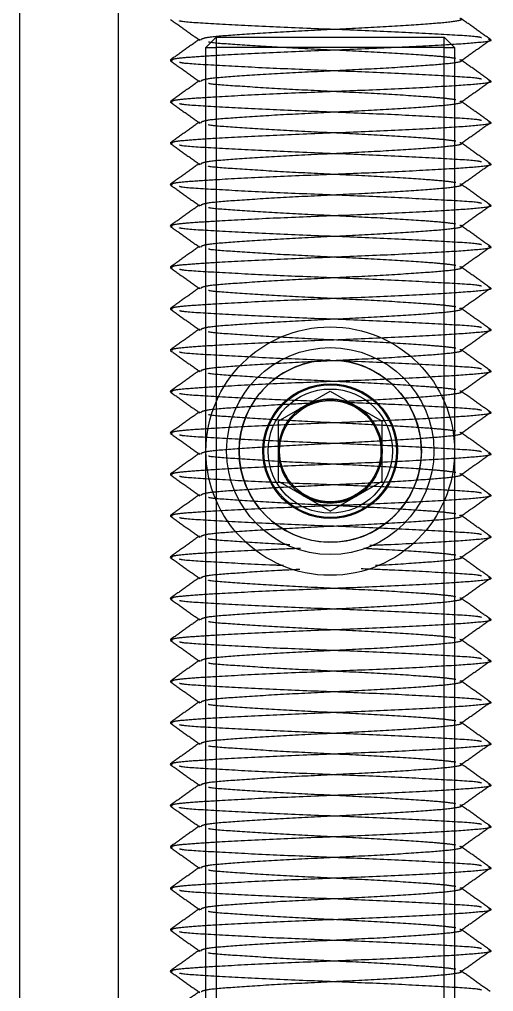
# Model space of a CAD drawing. Header units: metres. Extents: x 0 to 63075, y 0 to 44550.
# Drawn here: x 13856.6 to 13879.48, y 27034.86 to 27081.81 of the extents above; entities that cross this region are included whole.
import ezdxf

# ---------------------------------------------------------------- set-up
doc = ezdxf.new("R2010")
doc.units = ezdxf.units.M
doc.header["$LTSCALE"] = 75
doc.linetypes.add('HIDDEN2', pattern=[4.7625, 3.175, -1.5875])
for name, color, linetype in [('SDM', 7, 'Continuous'), ('SL4', 4, 'Continuous'), ('ST1', 7, 'HIDDEN2')]:
    doc.layers.add(name, color=color, linetype=linetype)

# ---------------------------------------------------------------- blocks, each defined once
blk = doc.blocks.new('A$Cb6dca9d5')
at = {"layer": 'SL4'}
for p, q in [((10.135, 378.019), (10.135, 91.194)), ((14.892, 378.194), (14.892, 86.437)), ((22.625, 322.643), (25.135, 324.092)), ((25.135, 324.092), (27.645, 322.643)), ((22.625, 322.643), (22.625, 319.745)), ((27.645, 319.745), (27.645, 322.643)), ((25.135, 318.296), (22.625, 319.745)), ((25.135, 318.296), (27.645, 319.745))]:
    blk.add_line(p, q, dxfattribs=at)
for radius in [6, 5, 4.4]:
    blk.add_circle((25.135, 321.194), radius, dxfattribs=at)
for start, end in [(60, 120), (120, 180), (0, 60), (180, 240), (300, 0), (240, 300)]:
    blk.add_arc((25.135, 321.194), 2.51, start, end, dxfattribs=at)
at = {"layer": 'ST1'}
for p, q in [((14.892, 381.194), (14.892, 86.437)), ((18.915, 341.042), (18.814, 341.069)), ((19.635, 341.194), (19.135, 340.694)), ((19.635, 341.194), (30.635, 341.194)), ((19.635, 341.194), (19.635, 340.694)), ((30.635, 340.694), (30.635, 341.194)), ((31.135, 340.694), (30.635, 341.194)), ((19.135, 340.694), (19.635, 340.694)), ((19.135, 121.694), (19.135, 340.694)), ((19.635, 340.694), (19.635, 121.694)), ((30.635, 340.694), (19.635, 340.694)), ((30.635, 340.694), (31.135, 340.694)), ((30.635, 121.694), (30.635, 340.694)), ((31.135, 340.694), (31.135, 121.694)), ((17.515, 340.046), (17.408, 340.069)), ((18.915, 339.042), (18.814, 339.069)), ((17.515, 338.046), (17.408, 338.069)), ((18.915, 337.042), (18.814, 337.069)), ((17.515, 336.046), (17.408, 336.069)), ((18.915, 335.042), (18.814, 335.069)), ((17.515, 334.046), (17.408, 334.069)), ((18.915, 333.042), (18.814, 333.069)), ((17.515, 332.046), (17.408, 332.069)), ((18.915, 331.042), (18.814, 331.069)), ((17.515, 330.046), (17.408, 330.069)), ((18.915, 329.042), (18.814, 329.069)), ((17.515, 328.046), (17.408, 328.069)), ((18.915, 327.042), (18.814, 327.069)), ((17.515, 326.046), (17.408, 326.069)), ((18.915, 325.042), (18.814, 325.069)), ((17.515, 324.046), (17.408, 324.069)), ((18.915, 323.042), (18.814, 323.069)), ((17.515, 322.046), (17.408, 322.069)), ((18.915, 321.042), (18.814, 321.069)), ((17.515, 320.046), (17.408, 320.069)), ((18.915, 319.042), (18.814, 319.069)), ((17.515, 318.046), (17.408, 318.069)), ((18.915, 317.042), (18.814, 317.069)), ((17.515, 316.046), (17.408, 316.069)), ((18.915, 315.042), (18.814, 315.069)), ((17.515, 314.046), (17.408, 314.069)), ((18.915, 313.042), (18.814, 313.069)), ((17.515, 312.046), (17.408, 312.069)), ((18.915, 311.042), (18.814, 311.069)), ((17.515, 310.046), (17.408, 310.069)), ((18.915, 309.042), (18.814, 309.069)), ((17.515, 308.046), (17.408, 308.069)), ((18.915, 307.042), (18.814, 307.069)), ((17.515, 306.046), (17.408, 306.069)), ((18.915, 305.042), (18.814, 305.069)), ((17.515, 304.046), (17.408, 304.069)), ((18.915, 303.042), (18.814, 303.069)), ((17.515, 302.046), (17.408, 302.069)), ((18.915, 301.042), (18.814, 301.069)), ((17.515, 300.046), (17.408, 300.069)), ((18.915, 299.042), (18.814, 299.069)), ((17.515, 298.046), (17.408, 298.069)), ((18.915, 297.042), (18.814, 297.069)), ((17.515, 296.046), (17.408, 296.069))]:
    blk.add_line(p, q, dxfattribs=at)
for radius in [3.25, 3.25, 3.2, 3, 2.5, 2.446]:
    blk.add_circle((25.135, 321.194), radius, dxfattribs=at)
for start, end in [(89.9716, 180), (180, 86.1622)]:
    blk.add_arc((25.135, 321.194), 4.4, start, end, dxfattribs=at)
for points, knots in [([(17.426, 342.045), (17.661, 341.878), (18.131, 341.543), (18.601, 341.208), (18.836, 341.041)], [0, 0, 0, 0, 0.500089, 1, 1, 1, 1]), ([(32.429, 341.162), (32.384, 341.174), (32.181, 341.228), (30.682, 341.311), (28.187, 341.448), (25.135, 341.569), (22.082, 341.689), (19.591, 341.826), (18.1, 341.908), (17.898, 341.961), (17.857, 341.972)], [0, 0, 0, 0, 0.043096, 0.193298, 0.349673, 0.502056, 0.654439, 0.810815, 0.961016, 1, 1, 1, 1]), ([(18.902, 341.092), (18.987, 341.128), (19.171, 341.206), (20.569, 341.312), (22.645, 341.448), (25.137, 341.569), (27.617, 341.689), (29.729, 341.825), (31.089, 341.938), (31.58, 342.033), (31.416, 342.084), (31.391, 342.092)], [0, 0, 0, 0, 0.103426, 0.225711, 0.353032, 0.477096, 0.60116, 0.728481, 0.850766, 0.976983, 1, 1, 1, 1]), ([(32.849, 341.088), (32.614, 341.256), (32.144, 341.591), (31.674, 341.926), (31.439, 342.093)], [0, 0, 0, 0, 0.5000921, 1, 1, 1, 1]), ([(18.831, 341.093), (18.596, 340.926), (18.127, 340.591), (17.658, 340.257), (17.423, 340.09)], [0, 0, 0, 0, 0.4999583, 1, 1, 1, 1]), ([(17.466, 340.09), (17.501, 340.109), (17.589, 340.159), (18.318, 340.231), (19.772, 340.325), (22.098, 340.448), (25.136, 340.569), (28.168, 340.689), (30.757, 340.825), (32.389, 340.938), (33.063, 341.032), (32.805, 341.082), (32.771, 341.088)], [0, 0, 0, 0, 0.055573, 0.142553, 0.229074, 0.356478, 0.480628, 0.604778, 0.732181, 0.854555, 0.980855, 1, 1, 1, 1]), ([(31.195, 340.163), (31.012, 340.188), (30.646, 340.239), (29.468, 340.328), (27.621, 340.448), (25.139, 340.569), (22.633, 340.689), (20.614, 340.826), (19.43, 340.902), (19.269, 340.949), (19.254, 340.953)], [0, 0, 0, 0, 0.098651, 0.197725, 0.357803, 0.513786, 0.669769, 0.829847, 0.983594, 1, 1, 1, 1]), ([(31.45, 340.053), (31.684, 340.221), (32.153, 340.555), (32.623, 340.889), (32.857, 341.056)], [0, 0, 0, 0, 0.4999673, 1, 1, 1, 1]), ([(17.426, 340.045), (17.661, 339.878), (18.131, 339.543), (18.601, 339.208), (18.836, 339.041)], [0, 0, 0, 0, 0.500089, 1, 1, 1, 1]), ([(32.429, 339.162), (32.384, 339.174), (32.181, 339.228), (30.682, 339.311), (28.187, 339.448), (25.135, 339.569), (22.082, 339.689), (19.591, 339.826), (18.1, 339.908), (17.898, 339.961), (17.857, 339.972)], [0, 0, 0, 0, 0.043096, 0.193298, 0.349673, 0.502056, 0.654439, 0.810815, 0.961016, 1, 1, 1, 1]), ([(18.902, 339.092), (18.987, 339.128), (19.171, 339.206), (20.569, 339.312), (22.645, 339.448), (25.137, 339.569), (27.617, 339.689), (29.729, 339.825), (31.089, 339.938), (31.58, 340.033), (31.416, 340.084), (31.391, 340.092)], [0, 0, 0, 0, 0.1034259, 0.2257113, 0.3530321, 0.4770962, 0.6011602, 0.728481, 0.8507664, 0.976983, 1, 1, 1, 1]), ([(32.849, 339.088), (32.614, 339.256), (32.144, 339.591), (31.674, 339.926), (31.439, 340.093)], [0, 0, 0, 0, 0.5000921, 1, 1, 1, 1]), ([(18.831, 339.093), (18.596, 338.926), (18.127, 338.591), (17.658, 338.257), (17.423, 338.09)], [0, 0, 0, 0, 0.4999583, 1, 1, 1, 1]), ([(17.466, 338.09), (17.501, 338.109), (17.589, 338.159), (18.318, 338.231), (19.772, 338.325), (22.098, 338.448), (25.136, 338.569), (28.168, 338.689), (30.757, 338.825), (32.389, 338.938), (33.063, 339.032), (32.805, 339.082), (32.771, 339.088)], [0, 0, 0, 0, 0.055573, 0.142553, 0.229074, 0.356478, 0.480628, 0.604778, 0.732181, 0.854555, 0.980855, 1, 1, 1, 1]), ([(31.45, 338.053), (31.684, 338.221), (32.153, 338.555), (32.623, 338.889), (32.857, 339.056)], [0, 0, 0, 0, 0.4999673, 1, 1, 1, 1]), ([(31.195, 338.163), (31.012, 338.188), (30.646, 338.239), (29.468, 338.328), (27.621, 338.448), (25.139, 338.569), (22.633, 338.689), (20.614, 338.826), (19.43, 338.902), (19.269, 338.949), (19.254, 338.953)], [0, 0, 0, 0, 0.098651, 0.197725, 0.357803, 0.513786, 0.669769, 0.829847, 0.983594, 1, 1, 1, 1]), ([(17.426, 338.045), (17.661, 337.878), (18.131, 337.543), (18.601, 337.208), (18.836, 337.041)], [0, 0, 0, 0, 0.500089, 1, 1, 1, 1]), ([(32.429, 337.162), (32.384, 337.174), (32.181, 337.228), (30.682, 337.311), (28.187, 337.448), (25.135, 337.569), (22.082, 337.689), (19.591, 337.826), (18.1, 337.908), (17.898, 337.961), (17.857, 337.972)], [0, 0, 0, 0, 0.043096, 0.193298, 0.349673, 0.502056, 0.654439, 0.810815, 0.961016, 1, 1, 1, 1]), ([(18.902, 337.092), (18.987, 337.128), (19.171, 337.206), (20.569, 337.312), (22.645, 337.448), (25.137, 337.569), (27.617, 337.689), (29.729, 337.825), (31.089, 337.938), (31.58, 338.033), (31.416, 338.084), (31.391, 338.092)], [0, 0, 0, 0, 0.103426, 0.225711, 0.353032, 0.477096, 0.60116, 0.728481, 0.850766, 0.976983, 1, 1, 1, 1]), ([(32.849, 337.088), (32.614, 337.256), (32.144, 337.591), (31.674, 337.926), (31.439, 338.093)], [0, 0, 0, 0, 0.500092, 1, 1, 1, 1]), ([(18.831, 337.093), (18.596, 336.926), (18.127, 336.591), (17.658, 336.257), (17.423, 336.09)], [0, 0, 0, 0, 0.4999583, 1, 1, 1, 1]), ([(17.466, 336.09), (17.501, 336.109), (17.589, 336.159), (18.318, 336.231), (19.772, 336.325), (22.098, 336.448), (25.136, 336.569), (28.168, 336.689), (30.757, 336.825), (32.389, 336.938), (33.063, 337.032), (32.805, 337.082), (32.771, 337.088)], [0, 0, 0, 0, 0.055573, 0.142553, 0.229074, 0.356478, 0.480628, 0.604778, 0.732181, 0.854555, 0.980855, 1, 1, 1, 1]), ([(31.195, 336.163), (31.012, 336.188), (30.646, 336.239), (29.468, 336.328), (27.621, 336.448), (25.139, 336.569), (22.633, 336.689), (20.614, 336.826), (19.43, 336.902), (19.269, 336.949), (19.254, 336.953)], [0, 0, 0, 0, 0.098651, 0.197725, 0.357803, 0.513786, 0.669769, 0.829847, 0.983594, 1, 1, 1, 1]), ([(31.45, 336.053), (31.684, 336.221), (32.153, 336.555), (32.623, 336.889), (32.857, 337.056)], [0, 0, 0, 0, 0.4999673, 1, 1, 1, 1]), ([(17.426, 336.045), (17.661, 335.878), (18.131, 335.543), (18.601, 335.208), (18.836, 335.041)], [0, 0, 0, 0, 0.500089, 1, 1, 1, 1]), ([(32.429, 335.162), (32.384, 335.174), (32.181, 335.228), (30.682, 335.311), (28.187, 335.448), (25.135, 335.569), (22.082, 335.689), (19.591, 335.826), (18.1, 335.908), (17.898, 335.961), (17.857, 335.972)], [0, 0, 0, 0, 0.043096, 0.193298, 0.349673, 0.502056, 0.654439, 0.810815, 0.961016, 1, 1, 1, 1]), ([(18.902, 335.092), (18.987, 335.128), (19.171, 335.206), (20.569, 335.312), (22.645, 335.448), (25.137, 335.569), (27.617, 335.689), (29.729, 335.825), (31.089, 335.938), (31.58, 336.033), (31.416, 336.084), (31.391, 336.092)], [0, 0, 0, 0, 0.103426, 0.225711, 0.353032, 0.477096, 0.60116, 0.728481, 0.850766, 0.976983, 1, 1, 1, 1]), ([(32.849, 335.088), (32.614, 335.256), (32.144, 335.591), (31.674, 335.926), (31.439, 336.093)], [0, 0, 0, 0, 0.5000921, 1, 1, 1, 1]), ([(18.831, 335.093), (18.596, 334.926), (18.127, 334.591), (17.658, 334.257), (17.423, 334.09)], [0, 0, 0, 0, 0.4999583, 1, 1, 1, 1]), ([(17.466, 334.09), (17.501, 334.109), (17.589, 334.159), (18.318, 334.231), (19.772, 334.325), (22.098, 334.448), (25.136, 334.569), (28.168, 334.689), (30.757, 334.825), (32.389, 334.938), (33.063, 335.032), (32.805, 335.082), (32.771, 335.088)], [0, 0, 0, 0, 0.055573, 0.142553, 0.229074, 0.356478, 0.480628, 0.604778, 0.732181, 0.854555, 0.980855, 1, 1, 1, 1]), ([(31.195, 334.163), (31.012, 334.188), (30.646, 334.239), (29.468, 334.328), (27.621, 334.448), (25.139, 334.569), (22.633, 334.689), (20.614, 334.826), (19.43, 334.902), (19.269, 334.949), (19.254, 334.953)], [0, 0, 0, 0, 0.098651, 0.197725, 0.357803, 0.513786, 0.669769, 0.829847, 0.983594, 1, 1, 1, 1]), ([(31.45, 334.053), (31.684, 334.221), (32.153, 334.555), (32.623, 334.889), (32.857, 335.056)], [0, 0, 0, 0, 0.499967, 1, 1, 1, 1]), ([(17.426, 334.045), (17.661, 333.878), (18.131, 333.543), (18.601, 333.208), (18.836, 333.041)], [0, 0, 0, 0, 0.5000892, 1, 1, 1, 1]), ([(32.429, 333.162), (32.384, 333.174), (32.181, 333.228), (30.682, 333.311), (28.187, 333.448), (25.135, 333.569), (22.082, 333.689), (19.591, 333.826), (18.1, 333.908), (17.898, 333.961), (17.857, 333.972)], [0, 0, 0, 0, 0.043096, 0.193298, 0.349673, 0.502056, 0.654439, 0.810815, 0.961016, 1, 1, 1, 1]), ([(18.902, 333.092), (18.987, 333.128), (19.171, 333.206), (20.569, 333.312), (22.645, 333.448), (25.137, 333.569), (27.617, 333.689), (29.729, 333.825), (31.089, 333.938), (31.58, 334.033), (31.416, 334.084), (31.391, 334.092)], [0, 0, 0, 0, 0.103426, 0.225711, 0.353032, 0.477096, 0.60116, 0.728481, 0.850766, 0.976983, 1, 1, 1, 1]), ([(32.849, 333.088), (32.614, 333.256), (32.144, 333.591), (31.674, 333.926), (31.439, 334.093)], [0, 0, 0, 0, 0.5000921, 1, 1, 1, 1]), ([(18.831, 333.093), (18.596, 332.926), (18.127, 332.591), (17.658, 332.257), (17.423, 332.09)], [0, 0, 0, 0, 0.499958, 1, 1, 1, 1]), ([(17.466, 332.09), (17.501, 332.109), (17.589, 332.159), (18.318, 332.231), (19.772, 332.325), (22.098, 332.448), (25.136, 332.569), (28.168, 332.689), (30.757, 332.825), (32.389, 332.938), (33.063, 333.032), (32.805, 333.082), (32.771, 333.088)], [0, 0, 0, 0, 0.055573, 0.142553, 0.229074, 0.356478, 0.480628, 0.604778, 0.732181, 0.854555, 0.980855, 1, 1, 1, 1]), ([(31.195, 332.163), (31.012, 332.188), (30.646, 332.239), (29.468, 332.328), (27.621, 332.448), (25.139, 332.569), (22.633, 332.689), (20.614, 332.826), (19.43, 332.902), (19.269, 332.949), (19.254, 332.953)], [0, 0, 0, 0, 0.098651, 0.197725, 0.357803, 0.513786, 0.669769, 0.829847, 0.983594, 1, 1, 1, 1]), ([(31.45, 332.053), (31.684, 332.221), (32.153, 332.555), (32.623, 332.889), (32.857, 333.056)], [0, 0, 0, 0, 0.4999673, 1, 1, 1, 1]), ([(17.426, 332.045), (17.661, 331.878), (18.131, 331.543), (18.601, 331.208), (18.836, 331.041)], [0, 0, 0, 0, 0.500089, 1, 1, 1, 1]), ([(18.902, 331.092), (18.987, 331.128), (19.171, 331.206), (20.569, 331.312), (22.645, 331.448), (25.137, 331.569), (27.617, 331.689), (29.729, 331.825), (31.089, 331.938), (31.58, 332.033), (31.416, 332.084), (31.391, 332.092)], [0, 0, 0, 0, 0.1034259, 0.2257113, 0.3530321, 0.4770962, 0.6011602, 0.728481, 0.8507664, 0.976983, 1, 1, 1, 1]), ([(32.849, 331.088), (32.614, 331.256), (32.144, 331.591), (31.674, 331.926), (31.439, 332.093)], [0, 0, 0, 0, 0.500092, 1, 1, 1, 1]), ([(32.429, 331.162), (32.384, 331.174), (32.181, 331.228), (30.682, 331.311), (28.187, 331.448), (25.135, 331.569), (22.082, 331.689), (19.591, 331.826), (18.1, 331.908), (17.898, 331.961), (17.857, 331.972)], [0, 0, 0, 0, 0.043096, 0.193298, 0.349673, 0.502056, 0.654439, 0.810815, 0.961016, 1, 1, 1, 1]), ([(18.831, 331.093), (18.596, 330.926), (18.127, 330.591), (17.658, 330.257), (17.423, 330.09)], [0, 0, 0, 0, 0.499958, 1, 1, 1, 1]), ([(17.466, 330.09), (17.501, 330.109), (17.589, 330.159), (18.318, 330.231), (19.772, 330.325), (22.098, 330.448), (25.136, 330.569), (28.168, 330.689), (30.757, 330.825), (32.389, 330.938), (33.063, 331.032), (32.805, 331.082), (32.771, 331.088)], [0, 0, 0, 0, 0.055573, 0.142553, 0.229074, 0.356478, 0.480628, 0.604778, 0.732181, 0.854555, 0.980855, 1, 1, 1, 1]), ([(31.45, 330.053), (31.684, 330.221), (32.153, 330.555), (32.623, 330.889), (32.857, 331.056)], [0, 0, 0, 0, 0.499967, 1, 1, 1, 1]), ([(31.195, 330.163), (31.012, 330.188), (30.646, 330.239), (29.468, 330.328), (27.621, 330.448), (25.139, 330.569), (22.633, 330.689), (20.614, 330.826), (19.43, 330.902), (19.269, 330.949), (19.254, 330.953)], [0, 0, 0, 0, 0.098651, 0.197725, 0.357803, 0.513786, 0.669769, 0.829847, 0.983594, 1, 1, 1, 1]), ([(17.426, 330.045), (17.661, 329.878), (18.131, 329.543), (18.601, 329.208), (18.836, 329.041)], [0, 0, 0, 0, 0.5000892, 1, 1, 1, 1]), ([(32.429, 329.162), (32.384, 329.174), (32.181, 329.228), (30.682, 329.311), (28.187, 329.448), (25.135, 329.569), (22.082, 329.689), (19.591, 329.826), (18.1, 329.908), (17.898, 329.961), (17.857, 329.972)], [0, 0, 0, 0, 0.043096, 0.193298, 0.349673, 0.502056, 0.654439, 0.810815, 0.961016, 1, 1, 1, 1]), ([(18.902, 329.092), (18.987, 329.128), (19.171, 329.206), (20.569, 329.312), (22.645, 329.448), (25.137, 329.569), (27.617, 329.689), (29.729, 329.825), (31.089, 329.938), (31.58, 330.033), (31.416, 330.084), (31.391, 330.092)], [0, 0, 0, 0, 0.103426, 0.225711, 0.353032, 0.477096, 0.60116, 0.728481, 0.850766, 0.976983, 1, 1, 1, 1]), ([(32.849, 329.088), (32.614, 329.256), (32.144, 329.591), (31.674, 329.926), (31.439, 330.093)], [0, 0, 0, 0, 0.500092, 1, 1, 1, 1]), ([(18.831, 329.093), (18.596, 328.926), (18.127, 328.591), (17.658, 328.257), (17.423, 328.09)], [0, 0, 0, 0, 0.4999583, 1, 1, 1, 1]), ([(17.466, 328.09), (17.501, 328.109), (17.589, 328.159), (18.318, 328.231), (19.772, 328.325), (22.098, 328.448), (25.136, 328.569), (28.168, 328.689), (30.757, 328.825), (32.389, 328.938), (33.063, 329.032), (32.805, 329.082), (32.771, 329.088)], [0, 0, 0, 0, 0.055573, 0.142553, 0.229074, 0.356478, 0.480628, 0.604778, 0.732181, 0.854555, 0.980855, 1, 1, 1, 1]), ([(31.195, 328.163), (31.012, 328.188), (30.646, 328.239), (29.468, 328.328), (27.621, 328.448), (25.139, 328.569), (22.633, 328.689), (20.614, 328.826), (19.43, 328.902), (19.269, 328.949), (19.254, 328.953)], [0, 0, 0, 0, 0.098651, 0.197725, 0.357803, 0.513786, 0.669769, 0.829847, 0.983594, 1, 1, 1, 1]), ([(31.45, 328.053), (31.684, 328.221), (32.153, 328.555), (32.623, 328.889), (32.857, 329.056)], [0, 0, 0, 0, 0.499967, 1, 1, 1, 1]), ([(17.426, 328.045), (17.661, 327.878), (18.131, 327.543), (18.601, 327.208), (18.836, 327.041)], [0, 0, 0, 0, 0.500089, 1, 1, 1, 1]), ([(32.429, 327.162), (32.384, 327.174), (32.181, 327.228), (30.682, 327.311), (28.187, 327.448), (25.135, 327.569), (22.082, 327.689), (19.591, 327.826), (18.1, 327.908), (17.898, 327.961), (17.857, 327.972)], [0, 0, 0, 0, 0.043096, 0.193298, 0.349673, 0.502056, 0.654439, 0.810815, 0.961016, 1, 1, 1, 1]), ([(18.902, 327.092), (18.987, 327.128), (19.171, 327.206), (20.569, 327.312), (22.645, 327.448), (25.137, 327.569), (27.617, 327.689), (29.729, 327.825), (31.089, 327.938), (31.58, 328.033), (31.416, 328.084), (31.391, 328.092)], [0, 0, 0, 0, 0.103426, 0.225711, 0.353032, 0.477096, 0.60116, 0.728481, 0.850766, 0.976983, 1, 1, 1, 1]), ([(32.849, 327.088), (32.614, 327.256), (32.144, 327.591), (31.674, 327.926), (31.439, 328.093)], [0, 0, 0, 0, 0.5000921, 1, 1, 1, 1]), ([(18.831, 327.093), (18.596, 326.926), (18.127, 326.591), (17.658, 326.257), (17.423, 326.09)], [0, 0, 0, 0, 0.499958, 1, 1, 1, 1]), ([(17.466, 326.09), (17.501, 326.109), (17.589, 326.159), (18.318, 326.231), (19.772, 326.325), (22.098, 326.448), (25.136, 326.569), (28.168, 326.689), (30.757, 326.825), (32.389, 326.938), (33.063, 327.032), (32.805, 327.082), (32.771, 327.088)], [0, 0, 0, 0, 0.055573, 0.142553, 0.229074, 0.356478, 0.480628, 0.604778, 0.732181, 0.854555, 0.980855, 1, 1, 1, 1]), ([(31.195, 326.163), (31.012, 326.188), (30.646, 326.239), (29.468, 326.328), (27.621, 326.448), (25.139, 326.569), (22.633, 326.689), (20.614, 326.826), (19.43, 326.902), (19.269, 326.949), (19.254, 326.953)], [0, 0, 0, 0, 0.098651, 0.197725, 0.357803, 0.513786, 0.669769, 0.829847, 0.983594, 1, 1, 1, 1]), ([(31.45, 326.053), (31.684, 326.221), (32.153, 326.555), (32.623, 326.889), (32.857, 327.056)], [0, 0, 0, 0, 0.499967, 1, 1, 1, 1]), ([(17.426, 326.045), (17.661, 325.878), (18.131, 325.543), (18.601, 325.208), (18.836, 325.041)], [0, 0, 0, 0, 0.500089, 1, 1, 1, 1]), ([(32.429, 325.162), (32.384, 325.174), (32.181, 325.228), (30.682, 325.311), (28.187, 325.448), (25.135, 325.569), (22.082, 325.689), (19.591, 325.826), (18.1, 325.908), (17.898, 325.961), (17.857, 325.972)], [0, 0, 0, 0, 0.043096, 0.193298, 0.349673, 0.502056, 0.654439, 0.810815, 0.961016, 1, 1, 1, 1]), ([(18.902, 325.092), (18.987, 325.128), (19.171, 325.206), (20.569, 325.312), (22.645, 325.448), (25.137, 325.569), (27.617, 325.689), (29.729, 325.825), (31.089, 325.938), (31.58, 326.033), (31.416, 326.084), (31.391, 326.092)], [0, 0, 0, 0, 0.103426, 0.225711, 0.353032, 0.477096, 0.60116, 0.728481, 0.850766, 0.976983, 1, 1, 1, 1]), ([(32.849, 325.088), (32.614, 325.256), (32.144, 325.591), (31.674, 325.926), (31.439, 326.093)], [0, 0, 0, 0, 0.500092, 1, 1, 1, 1]), ([(18.831, 325.093), (18.596, 324.926), (18.127, 324.591), (17.658, 324.257), (17.423, 324.09)], [0, 0, 0, 0, 0.4999583, 1, 1, 1, 1]), ([(17.466, 324.09), (17.501, 324.109), (17.589, 324.159), (18.318, 324.231), (19.772, 324.325), (22.098, 324.448), (25.136, 324.569), (28.168, 324.689), (30.757, 324.825), (32.389, 324.938), (33.063, 325.032), (32.805, 325.082), (32.771, 325.088)], [0, 0, 0, 0, 0.055573, 0.142553, 0.229074, 0.356478, 0.480628, 0.604778, 0.732181, 0.854555, 0.980855, 1, 1, 1, 1]), ([(31.195, 324.163), (31.012, 324.188), (30.646, 324.239), (29.468, 324.328), (27.621, 324.448), (25.139, 324.569), (22.633, 324.689), (20.614, 324.826), (19.43, 324.902), (19.269, 324.949), (19.254, 324.953)], [0, 0, 0, 0, 0.098651, 0.197725, 0.357803, 0.513786, 0.669769, 0.829847, 0.983594, 1, 1, 1, 1]), ([(31.45, 324.053), (31.684, 324.221), (32.153, 324.555), (32.623, 324.889), (32.857, 325.056)], [0, 0, 0, 0, 0.499967, 1, 1, 1, 1]), ([(17.426, 324.045), (17.661, 323.878), (18.131, 323.543), (18.601, 323.208), (18.836, 323.041)], [0, 0, 0, 0, 0.500089, 1, 1, 1, 1]), ([(25.704, 323.598), (26.328, 323.628), (27.792, 323.7), (29.726, 323.825), (31.09, 323.938), (31.58, 324.033), (31.416, 324.084), (31.391, 324.092)], [0, 0, 0, 0, 0.191824, 0.449817, 0.697606, 0.95336, 1, 1, 1, 1]), ([(32.849, 323.088), (32.614, 323.256), (32.144, 323.591), (31.674, 323.926), (31.439, 324.093)], [0, 0, 0, 0, 0.500092, 1, 1, 1, 1]), ([(24.424, 323.598), (23.662, 323.628), (21.87, 323.7), (19.594, 323.826), (18.1, 323.908), (17.898, 323.961), (17.857, 323.972)], [0, 0, 0, 0, 0.25048, 0.589658, 0.915445, 1, 1, 1, 1]), ([(32.429, 323.162), (32.384, 323.174), (32.181, 323.228), (30.678, 323.311), (28.411, 323.437), (26.632, 323.508), (25.884, 323.537)], [0, 0, 0, 0, 0.093038, 0.417303, 0.754897, 1, 1, 1, 1]), ([(18.831, 323.093), (18.596, 322.926), (18.127, 322.591), (17.658, 322.257), (17.423, 322.09)], [0, 0, 0, 0, 0.499958, 1, 1, 1, 1]), ([(17.466, 322.09), (17.501, 322.109), (17.589, 322.159), (18.318, 322.231), (19.772, 322.325), (22.098, 322.448), (25.136, 322.569), (28.168, 322.689), (30.757, 322.825), (32.389, 322.938), (33.063, 323.032), (32.805, 323.082), (32.771, 323.088)], [0, 0, 0, 0, 0.055573, 0.142553, 0.229074, 0.356478, 0.480628, 0.604778, 0.732181, 0.854555, 0.980855, 1, 1, 1, 1]), ([(18.902, 323.092), (18.986, 323.128), (19.17, 323.206), (20.574, 323.312), (22.376, 323.432), (23.732, 323.498), (24.247, 323.523)], [0, 0, 0, 0, 0.239824, 0.523379, 0.81861, 1, 1, 1, 1]), ([(31.195, 322.163), (31.012, 322.188), (30.646, 322.239), (29.468, 322.328), (27.621, 322.448), (25.139, 322.569), (22.633, 322.689), (20.614, 322.826), (19.43, 322.902), (19.269, 322.949), (19.254, 322.953)], [0, 0, 0, 0, 0.098651, 0.197725, 0.357803, 0.513786, 0.669769, 0.829847, 0.983594, 1, 1, 1, 1]), ([(31.45, 322.053), (31.684, 322.221), (32.153, 322.555), (32.623, 322.889), (32.857, 323.056)], [0, 0, 0, 0, 0.499967, 1, 1, 1, 1]), ([(17.426, 322.045), (17.661, 321.878), (18.131, 321.543), (18.601, 321.208), (18.836, 321.041)], [0, 0, 0, 0, 0.500089, 1, 1, 1, 1]), ([(32.429, 321.162), (32.384, 321.174), (32.181, 321.228), (30.682, 321.311), (28.187, 321.448), (25.135, 321.569), (22.082, 321.689), (19.591, 321.826), (18.1, 321.908), (17.898, 321.961), (17.857, 321.972)], [0, 0, 0, 0, 0.043096, 0.193298, 0.349673, 0.502056, 0.654439, 0.810815, 0.961016, 1, 1, 1, 1]), ([(18.902, 321.092), (18.987, 321.128), (19.171, 321.206), (20.569, 321.312), (22.645, 321.448), (25.137, 321.569), (27.617, 321.689), (29.729, 321.825), (31.089, 321.938), (31.58, 322.033), (31.416, 322.084), (31.391, 322.092)], [0, 0, 0, 0, 0.103426, 0.225711, 0.353032, 0.477096, 0.60116, 0.728481, 0.850766, 0.976983, 1, 1, 1, 1]), ([(32.849, 321.088), (32.614, 321.256), (32.144, 321.591), (31.674, 321.926), (31.439, 322.093)], [0, 0, 0, 0, 0.5000921, 1, 1, 1, 1]), ([(18.831, 321.093), (18.596, 320.926), (18.127, 320.591), (17.658, 320.257), (17.423, 320.09)], [0, 0, 0, 0, 0.4999583, 1, 1, 1, 1]), ([(17.466, 320.09), (17.501, 320.109), (17.589, 320.159), (18.318, 320.231), (19.772, 320.325), (22.098, 320.448), (25.136, 320.569), (28.168, 320.689), (30.757, 320.825), (32.389, 320.938), (33.063, 321.032), (32.805, 321.082), (32.771, 321.088)], [0, 0, 0, 0, 0.055573, 0.142553, 0.229074, 0.356478, 0.480628, 0.604778, 0.732181, 0.854555, 0.980855, 1, 1, 1, 1]), ([(31.195, 320.163), (31.012, 320.188), (30.646, 320.239), (29.468, 320.328), (27.621, 320.448), (25.139, 320.569), (22.633, 320.689), (20.614, 320.826), (19.43, 320.902), (19.269, 320.949), (19.254, 320.953)], [0, 0, 0, 0, 0.098651, 0.197725, 0.357803, 0.513786, 0.669769, 0.829847, 0.983594, 1, 1, 1, 1]), ([(31.45, 320.053), (31.684, 320.221), (32.153, 320.555), (32.623, 320.889), (32.857, 321.056)], [0, 0, 0, 0, 0.499967, 1, 1, 1, 1]), ([(17.426, 320.045), (17.661, 319.878), (18.131, 319.543), (18.601, 319.208), (18.836, 319.041)], [0, 0, 0, 0, 0.500089, 1, 1, 1, 1]), ([(32.429, 319.162), (32.384, 319.174), (32.181, 319.228), (30.682, 319.311), (28.187, 319.448), (25.135, 319.569), (22.082, 319.689), (19.591, 319.826), (18.1, 319.908), (17.898, 319.961), (17.857, 319.972)], [0, 0, 0, 0, 0.043096, 0.193298, 0.349673, 0.502056, 0.654439, 0.810815, 0.961016, 1, 1, 1, 1]), ([(18.902, 319.092), (18.987, 319.128), (19.171, 319.206), (20.569, 319.312), (22.645, 319.448), (25.137, 319.569), (27.617, 319.689), (29.729, 319.825), (31.089, 319.938), (31.58, 320.033), (31.416, 320.084), (31.391, 320.092)], [0, 0, 0, 0, 0.103426, 0.225711, 0.353032, 0.477096, 0.60116, 0.728481, 0.850766, 0.976983, 1, 1, 1, 1]), ([(32.849, 319.088), (32.614, 319.256), (32.144, 319.591), (31.674, 319.926), (31.439, 320.093)], [0, 0, 0, 0, 0.500092, 1, 1, 1, 1]), ([(18.831, 319.093), (18.596, 318.926), (18.127, 318.591), (17.658, 318.257), (17.423, 318.09)], [0, 0, 0, 0, 0.499958, 1, 1, 1, 1]), ([(17.466, 318.09), (17.501, 318.109), (17.589, 318.159), (18.318, 318.231), (19.772, 318.325), (22.098, 318.448), (25.136, 318.569), (28.168, 318.689), (30.757, 318.825), (32.389, 318.938), (33.063, 319.032), (32.805, 319.082), (32.771, 319.088)], [0, 0, 0, 0, 0.055573, 0.142553, 0.229074, 0.356478, 0.480628, 0.604778, 0.732181, 0.854555, 0.980855, 1, 1, 1, 1]), ([(31.195, 318.163), (31.012, 318.188), (30.646, 318.239), (29.468, 318.328), (27.621, 318.448), (25.139, 318.569), (22.633, 318.689), (20.614, 318.826), (19.43, 318.902), (19.269, 318.949), (19.254, 318.953)], [0, 0, 0, 0, 0.098651, 0.197725, 0.357803, 0.513786, 0.669769, 0.829847, 0.983594, 1, 1, 1, 1]), ([(31.45, 318.053), (31.684, 318.221), (32.153, 318.555), (32.623, 318.889), (32.857, 319.056)], [0, 0, 0, 0, 0.499967, 1, 1, 1, 1]), ([(17.426, 318.045), (17.661, 317.878), (18.131, 317.543), (18.601, 317.208), (18.836, 317.041)], [0, 0, 0, 0, 0.500089, 1, 1, 1, 1]), ([(32.429, 317.162), (32.384, 317.174), (32.181, 317.228), (30.682, 317.311), (28.187, 317.448), (25.135, 317.569), (22.082, 317.689), (19.591, 317.826), (18.1, 317.908), (17.898, 317.961), (17.857, 317.972)], [0, 0, 0, 0, 0.043096, 0.193298, 0.349673, 0.502056, 0.654439, 0.810815, 0.961016, 1, 1, 1, 1]), ([(18.902, 317.092), (18.987, 317.128), (19.171, 317.206), (20.569, 317.312), (22.645, 317.448), (25.137, 317.569), (27.617, 317.689), (29.729, 317.825), (31.089, 317.938), (31.58, 318.033), (31.416, 318.084), (31.391, 318.092)], [0, 0, 0, 0, 0.103426, 0.225711, 0.353032, 0.477096, 0.60116, 0.728481, 0.850766, 0.976983, 1, 1, 1, 1]), ([(32.849, 317.088), (32.614, 317.256), (32.144, 317.591), (31.674, 317.926), (31.439, 318.093)], [0, 0, 0, 0, 0.500092, 1, 1, 1, 1]), ([(18.831, 317.093), (18.596, 316.926), (18.127, 316.591), (17.658, 316.257), (17.423, 316.09)], [0, 0, 0, 0, 0.499958, 1, 1, 1, 1]), ([(27.04, 316.648), (27.388, 316.662), (28.754, 316.717), (30.747, 316.826), (32.392, 316.938), (33.063, 317.032), (32.805, 317.082), (32.771, 317.088)], [0, 0, 0, 0, 0.09942, 0.38973, 0.668578, 0.956375, 1, 1, 1, 1]), ([(31.45, 316.053), (31.684, 316.221), (32.153, 316.555), (32.623, 316.889), (32.857, 317.056)], [0, 0, 0, 0, 0.4999673, 1, 1, 1, 1]), ([(17.466, 316.09), (17.501, 316.109), (17.589, 316.159), (18.317, 316.231), (19.777, 316.325), (21.66, 316.427), (23.191, 316.488), (23.7, 316.509)], [0, 0, 0, 0, 0.132329, 0.339439, 0.54546, 0.848827, 1, 1, 1, 1]), ([(23.178, 316.668), (23.028, 316.676), (22.048, 316.725), (20.63, 316.827), (19.43, 316.902), (19.269, 316.949), (19.254, 316.953)], [0, 0, 0, 0, 0.080468, 0.526206, 0.954316, 1, 1, 1, 1]), ([(17.426, 316.045), (17.661, 315.878), (18.131, 315.543), (18.601, 315.208), (18.836, 315.041)], [0, 0, 0, 0, 0.500089, 1, 1, 1, 1]), ([(31.195, 316.163), (31.013, 316.188), (30.647, 316.239), (29.462, 316.328), (28.114, 316.419), (27.015, 316.473), (26.748, 316.487)], [0, 0, 0, 0, 0.24117, 0.483374, 0.874713, 1, 1, 1, 1]), ([(27.314, 315.679), (27.388, 315.683), (28.289, 315.729), (29.714, 315.826), (31.093, 315.938), (31.58, 316.033), (31.416, 316.084), (31.391, 316.092)], [0, 0, 0, 0, 0.02816, 0.338399, 0.636367, 0.943915, 1, 1, 1, 1]), ([(32.849, 315.088), (32.614, 315.256), (32.144, 315.591), (31.674, 315.926), (31.439, 316.093)], [0, 0, 0, 0, 0.5000921, 1, 1, 1, 1]), ([(22.87, 315.663), (22.643, 315.672), (21.401, 315.723), (19.608, 315.826), (18.099, 315.908), (17.898, 315.961), (17.857, 315.972)], [0, 0, 0, 0, 0.0916, 0.502675, 0.897521, 1, 1, 1, 1]), ([(18.831, 315.093), (18.596, 314.926), (18.127, 314.591), (17.658, 314.257), (17.423, 314.09)], [0, 0, 0, 0, 0.499958, 1, 1, 1, 1]), ([(17.466, 314.09), (17.501, 314.109), (17.589, 314.159), (18.318, 314.231), (19.772, 314.325), (22.098, 314.448), (25.136, 314.569), (28.168, 314.689), (30.757, 314.825), (32.389, 314.938), (33.063, 315.032), (32.805, 315.082), (32.771, 315.088)], [0, 0, 0, 0, 0.0555734, 0.1425526, 0.2290743, 0.3564777, 0.4806278, 0.604778, 0.7321813, 0.8545546, 0.980855, 1, 1, 1, 1]), ([(18.902, 315.092), (18.986, 315.128), (19.169, 315.206), (20.578, 315.311), (22.2, 315.421), (23.352, 315.478), (23.668, 315.494)], [0, 0, 0, 0, 0.257691, 0.562371, 0.879597, 1, 1, 1, 1]), ([(32.429, 315.162), (32.384, 315.174), (32.182, 315.228), (30.673, 315.311), (28.637, 315.426), (27.123, 315.487), (26.633, 315.506)], [0, 0, 0, 0, 0.101568, 0.455563, 0.824109, 1, 1, 1, 1]), ([(31.195, 314.163), (31.012, 314.188), (30.646, 314.239), (29.468, 314.328), (27.621, 314.448), (25.139, 314.569), (22.633, 314.689), (20.614, 314.826), (19.43, 314.902), (19.269, 314.949), (19.254, 314.953)], [0, 0, 0, 0, 0.098651, 0.197725, 0.357803, 0.513786, 0.669769, 0.829847, 0.983594, 1, 1, 1, 1]), ([(31.45, 314.053), (31.684, 314.221), (32.153, 314.555), (32.623, 314.889), (32.857, 315.056)], [0, 0, 0, 0, 0.499967, 1, 1, 1, 1]), ([(17.426, 314.045), (17.661, 313.878), (18.131, 313.543), (18.601, 313.208), (18.836, 313.041)], [0, 0, 0, 0, 0.500089, 1, 1, 1, 1]), ([(32.429, 313.162), (32.384, 313.174), (32.181, 313.228), (30.682, 313.311), (28.187, 313.448), (25.135, 313.569), (22.082, 313.689), (19.591, 313.826), (18.1, 313.908), (17.898, 313.961), (17.857, 313.972)], [0, 0, 0, 0, 0.043096, 0.193298, 0.349673, 0.502056, 0.654439, 0.810815, 0.961016, 1, 1, 1, 1]), ([(18.902, 313.092), (18.987, 313.128), (19.171, 313.206), (20.569, 313.312), (22.645, 313.448), (25.137, 313.569), (27.617, 313.689), (29.729, 313.825), (31.089, 313.938), (31.58, 314.033), (31.416, 314.084), (31.391, 314.092)], [0, 0, 0, 0, 0.1034259, 0.2257113, 0.3530321, 0.4770962, 0.6011602, 0.728481, 0.8507664, 0.976983, 1, 1, 1, 1]), ([(32.849, 313.088), (32.614, 313.256), (32.144, 313.591), (31.674, 313.926), (31.439, 314.093)], [0, 0, 0, 0, 0.500092, 1, 1, 1, 1]), ([(18.831, 313.093), (18.596, 312.926), (18.127, 312.591), (17.658, 312.257), (17.423, 312.09)], [0, 0, 0, 0, 0.499958, 1, 1, 1, 1]), ([(17.466, 312.09), (17.501, 312.109), (17.589, 312.159), (18.318, 312.231), (19.772, 312.325), (22.098, 312.448), (25.136, 312.569), (28.168, 312.689), (30.757, 312.825), (32.389, 312.938), (33.063, 313.032), (32.805, 313.082), (32.771, 313.088)], [0, 0, 0, 0, 0.0555734, 0.1425526, 0.2290743, 0.3564777, 0.4806278, 0.604778, 0.7321813, 0.8545546, 0.980855, 1, 1, 1, 1]), ([(31.195, 312.163), (31.012, 312.188), (30.646, 312.239), (29.468, 312.328), (27.621, 312.448), (25.139, 312.569), (22.633, 312.689), (20.614, 312.826), (19.43, 312.902), (19.269, 312.949), (19.254, 312.953)], [0, 0, 0, 0, 0.098651, 0.197725, 0.357803, 0.513786, 0.669769, 0.829847, 0.983594, 1, 1, 1, 1]), ([(31.45, 312.053), (31.684, 312.221), (32.153, 312.555), (32.623, 312.889), (32.857, 313.056)], [0, 0, 0, 0, 0.499967, 1, 1, 1, 1]), ([(17.426, 312.045), (17.661, 311.878), (18.131, 311.543), (18.601, 311.208), (18.836, 311.041)], [0, 0, 0, 0, 0.500089, 1, 1, 1, 1]), ([(32.429, 311.162), (32.384, 311.174), (32.181, 311.228), (30.682, 311.311), (28.187, 311.448), (25.135, 311.569), (22.082, 311.689), (19.591, 311.826), (18.1, 311.908), (17.898, 311.961), (17.857, 311.972)], [0, 0, 0, 0, 0.043096, 0.193298, 0.349673, 0.502056, 0.654439, 0.810815, 0.961016, 1, 1, 1, 1]), ([(18.902, 311.092), (18.987, 311.128), (19.171, 311.206), (20.569, 311.312), (22.645, 311.448), (25.137, 311.569), (27.617, 311.689), (29.729, 311.825), (31.089, 311.938), (31.58, 312.033), (31.416, 312.084), (31.391, 312.092)], [0, 0, 0, 0, 0.1034259, 0.2257113, 0.3530321, 0.4770962, 0.6011602, 0.728481, 0.8507664, 0.976983, 1, 1, 1, 1]), ([(32.849, 311.088), (32.614, 311.256), (32.144, 311.591), (31.674, 311.926), (31.439, 312.093)], [0, 0, 0, 0, 0.500092, 1, 1, 1, 1]), ([(18.831, 311.093), (18.596, 310.926), (18.127, 310.591), (17.658, 310.257), (17.423, 310.09)], [0, 0, 0, 0, 0.4999583, 1, 1, 1, 1]), ([(17.466, 310.09), (17.501, 310.109), (17.589, 310.159), (18.318, 310.231), (19.772, 310.325), (22.098, 310.448), (25.136, 310.569), (28.168, 310.689), (30.757, 310.825), (32.389, 310.938), (33.063, 311.032), (32.805, 311.082), (32.771, 311.088)], [0, 0, 0, 0, 0.0555734, 0.1425526, 0.2290743, 0.3564777, 0.4806278, 0.604778, 0.7321813, 0.8545546, 0.980855, 1, 1, 1, 1]), ([(31.195, 310.163), (31.012, 310.188), (30.646, 310.239), (29.468, 310.328), (27.621, 310.448), (25.139, 310.569), (22.633, 310.689), (20.614, 310.826), (19.43, 310.902), (19.269, 310.949), (19.254, 310.953)], [0, 0, 0, 0, 0.098651, 0.197725, 0.357803, 0.513786, 0.669769, 0.829847, 0.983594, 1, 1, 1, 1]), ([(31.45, 310.053), (31.684, 310.221), (32.153, 310.555), (32.623, 310.889), (32.857, 311.056)], [0, 0, 0, 0, 0.4999673, 1, 1, 1, 1]), ([(17.426, 310.045), (17.661, 309.878), (18.131, 309.543), (18.601, 309.208), (18.836, 309.041)], [0, 0, 0, 0, 0.500089, 1, 1, 1, 1]), ([(32.429, 309.162), (32.384, 309.174), (32.181, 309.228), (30.682, 309.311), (28.187, 309.448), (25.135, 309.569), (22.082, 309.689), (19.591, 309.826), (18.1, 309.908), (17.898, 309.961), (17.857, 309.972)], [0, 0, 0, 0, 0.043096, 0.193298, 0.349673, 0.502056, 0.654439, 0.810815, 0.961016, 1, 1, 1, 1]), ([(18.902, 309.092), (18.987, 309.128), (19.171, 309.206), (20.569, 309.312), (22.645, 309.448), (25.137, 309.569), (27.617, 309.689), (29.729, 309.825), (31.089, 309.938), (31.58, 310.033), (31.416, 310.084), (31.391, 310.092)], [0, 0, 0, 0, 0.103426, 0.225711, 0.353032, 0.477096, 0.60116, 0.728481, 0.850766, 0.976983, 1, 1, 1, 1]), ([(32.849, 309.088), (32.614, 309.256), (32.144, 309.591), (31.674, 309.926), (31.439, 310.093)], [0, 0, 0, 0, 0.5000921, 1, 1, 1, 1]), ([(18.831, 309.093), (18.596, 308.926), (18.127, 308.591), (17.658, 308.257), (17.423, 308.09)], [0, 0, 0, 0, 0.499958, 1, 1, 1, 1]), ([(17.466, 308.09), (17.501, 308.109), (17.589, 308.159), (18.318, 308.231), (19.772, 308.325), (22.098, 308.448), (25.136, 308.569), (28.168, 308.689), (30.757, 308.825), (32.389, 308.938), (33.063, 309.032), (32.805, 309.082), (32.771, 309.088)], [0, 0, 0, 0, 0.055573, 0.142553, 0.229074, 0.356478, 0.480628, 0.604778, 0.732181, 0.854555, 0.980855, 1, 1, 1, 1]), ([(31.45, 308.053), (31.684, 308.221), (32.153, 308.555), (32.623, 308.889), (32.857, 309.056)], [0, 0, 0, 0, 0.4999673, 1, 1, 1, 1]), ([(31.195, 308.163), (31.012, 308.188), (30.646, 308.239), (29.468, 308.328), (27.621, 308.448), (25.139, 308.569), (22.633, 308.689), (20.614, 308.826), (19.43, 308.902), (19.269, 308.949), (19.254, 308.953)], [0, 0, 0, 0, 0.098651, 0.197725, 0.357803, 0.513786, 0.669769, 0.829847, 0.983594, 1, 1, 1, 1]), ([(17.426, 308.045), (17.661, 307.878), (18.131, 307.543), (18.601, 307.208), (18.836, 307.041)], [0, 0, 0, 0, 0.500089, 1, 1, 1, 1]), ([(18.902, 307.092), (18.987, 307.128), (19.171, 307.206), (20.569, 307.312), (22.645, 307.448), (25.137, 307.569), (27.617, 307.689), (29.729, 307.825), (31.089, 307.938), (31.58, 308.033), (31.416, 308.084), (31.391, 308.092)], [0, 0, 0, 0, 0.1034259, 0.2257113, 0.3530321, 0.4770962, 0.6011602, 0.728481, 0.8507664, 0.976983, 1, 1, 1, 1]), ([(32.849, 307.088), (32.614, 307.256), (32.144, 307.591), (31.674, 307.926), (31.439, 308.093)], [0, 0, 0, 0, 0.500092, 1, 1, 1, 1]), ([(32.429, 307.162), (32.384, 307.174), (32.181, 307.228), (30.682, 307.311), (28.187, 307.448), (25.135, 307.569), (22.082, 307.689), (19.591, 307.826), (18.1, 307.908), (17.898, 307.961), (17.857, 307.972)], [0, 0, 0, 0, 0.043096, 0.193298, 0.349673, 0.502056, 0.654439, 0.810815, 0.961016, 1, 1, 1, 1]), ([(18.831, 307.093), (18.596, 306.926), (18.127, 306.591), (17.658, 306.257), (17.423, 306.09)], [0, 0, 0, 0, 0.499958, 1, 1, 1, 1]), ([(17.466, 306.09), (17.501, 306.109), (17.589, 306.159), (18.318, 306.231), (19.772, 306.325), (22.098, 306.448), (25.136, 306.569), (28.168, 306.689), (30.757, 306.825), (32.389, 306.938), (33.063, 307.032), (32.805, 307.082), (32.771, 307.088)], [0, 0, 0, 0, 0.055573, 0.142553, 0.229074, 0.356478, 0.480628, 0.604778, 0.732181, 0.854555, 0.980855, 1, 1, 1, 1]), ([(31.195, 306.163), (31.012, 306.188), (30.646, 306.239), (29.468, 306.328), (27.621, 306.448), (25.139, 306.569), (22.633, 306.689), (20.614, 306.826), (19.43, 306.902), (19.269, 306.949), (19.254, 306.953)], [0, 0, 0, 0, 0.098651, 0.197725, 0.357803, 0.513786, 0.669769, 0.829847, 0.983594, 1, 1, 1, 1]), ([(31.45, 306.053), (31.684, 306.221), (32.153, 306.555), (32.623, 306.889), (32.857, 307.056)], [0, 0, 0, 0, 0.499967, 1, 1, 1, 1]), ([(17.426, 306.045), (17.661, 305.878), (18.131, 305.543), (18.601, 305.208), (18.836, 305.041)], [0, 0, 0, 0, 0.500089, 1, 1, 1, 1]), ([(32.429, 305.162), (32.384, 305.174), (32.181, 305.228), (30.682, 305.311), (28.187, 305.448), (25.135, 305.569), (22.082, 305.689), (19.591, 305.826), (18.1, 305.908), (17.898, 305.961), (17.857, 305.972)], [0, 0, 0, 0, 0.043096, 0.193298, 0.349673, 0.502056, 0.654439, 0.810815, 0.961016, 1, 1, 1, 1]), ([(18.902, 305.092), (18.987, 305.128), (19.171, 305.206), (20.569, 305.312), (22.645, 305.448), (25.137, 305.569), (27.617, 305.689), (29.729, 305.825), (31.089, 305.938), (31.58, 306.033), (31.416, 306.084), (31.391, 306.092)], [0, 0, 0, 0, 0.103426, 0.225711, 0.353032, 0.477096, 0.60116, 0.728481, 0.850766, 0.976983, 1, 1, 1, 1]), ([(32.849, 305.088), (32.614, 305.256), (32.144, 305.591), (31.674, 305.926), (31.439, 306.093)], [0, 0, 0, 0, 0.500092, 1, 1, 1, 1]), ([(18.831, 305.093), (18.596, 304.926), (18.127, 304.591), (17.658, 304.257), (17.423, 304.09)], [0, 0, 0, 0, 0.4999583, 1, 1, 1, 1]), ([(17.466, 304.09), (17.501, 304.109), (17.589, 304.159), (18.318, 304.231), (19.772, 304.325), (22.098, 304.448), (25.136, 304.569), (28.168, 304.689), (30.757, 304.825), (32.389, 304.938), (33.063, 305.032), (32.805, 305.082), (32.771, 305.088)], [0, 0, 0, 0, 0.055573, 0.142553, 0.229074, 0.356478, 0.480628, 0.604778, 0.732181, 0.854555, 0.980855, 1, 1, 1, 1]), ([(31.195, 304.163), (31.012, 304.188), (30.646, 304.239), (29.468, 304.328), (27.621, 304.448), (25.139, 304.569), (22.633, 304.689), (20.614, 304.826), (19.43, 304.902), (19.269, 304.949), (19.254, 304.953)], [0, 0, 0, 0, 0.098651, 0.197725, 0.357803, 0.513786, 0.669769, 0.829847, 0.983594, 1, 1, 1, 1]), ([(31.45, 304.053), (31.684, 304.221), (32.153, 304.555), (32.623, 304.889), (32.857, 305.056)], [0, 0, 0, 0, 0.499967, 1, 1, 1, 1]), ([(17.426, 304.045), (17.661, 303.878), (18.131, 303.543), (18.601, 303.208), (18.836, 303.041)], [0, 0, 0, 0, 0.5000892, 1, 1, 1, 1]), ([(32.429, 303.162), (32.384, 303.174), (32.181, 303.228), (30.682, 303.311), (28.187, 303.448), (25.135, 303.569), (22.082, 303.689), (19.591, 303.826), (18.1, 303.908), (17.898, 303.961), (17.857, 303.972)], [0, 0, 0, 0, 0.043096, 0.193298, 0.349673, 0.502056, 0.654439, 0.810815, 0.961016, 1, 1, 1, 1]), ([(18.902, 303.092), (18.987, 303.128), (19.171, 303.206), (20.569, 303.312), (22.645, 303.448), (25.137, 303.569), (27.617, 303.689), (29.729, 303.825), (31.089, 303.938), (31.58, 304.033), (31.416, 304.084), (31.391, 304.092)], [0, 0, 0, 0, 0.103426, 0.225711, 0.353032, 0.477096, 0.60116, 0.728481, 0.850766, 0.976983, 1, 1, 1, 1]), ([(32.849, 303.088), (32.614, 303.256), (32.144, 303.591), (31.674, 303.926), (31.439, 304.093)], [0, 0, 0, 0, 0.500092, 1, 1, 1, 1]), ([(18.831, 303.093), (18.596, 302.926), (18.127, 302.591), (17.658, 302.257), (17.423, 302.09)], [0, 0, 0, 0, 0.499958, 1, 1, 1, 1]), ([(17.466, 302.09), (17.501, 302.109), (17.589, 302.159), (18.318, 302.231), (19.772, 302.325), (22.098, 302.448), (25.136, 302.569), (28.168, 302.689), (30.757, 302.825), (32.389, 302.938), (33.063, 303.032), (32.805, 303.082), (32.771, 303.088)], [0, 0, 0, 0, 0.055573, 0.142553, 0.229074, 0.356478, 0.480628, 0.604778, 0.732181, 0.854555, 0.980855, 1, 1, 1, 1]), ([(31.195, 302.163), (31.012, 302.188), (30.646, 302.239), (29.468, 302.328), (27.621, 302.448), (25.139, 302.569), (22.633, 302.689), (20.614, 302.826), (19.43, 302.902), (19.269, 302.949), (19.254, 302.953)], [0, 0, 0, 0, 0.098651, 0.197725, 0.357803, 0.513786, 0.669769, 0.829847, 0.983594, 1, 1, 1, 1]), ([(31.45, 302.053), (31.684, 302.221), (32.153, 302.555), (32.623, 302.889), (32.857, 303.056)], [0, 0, 0, 0, 0.4999673, 1, 1, 1, 1]), ([(17.426, 302.045), (17.661, 301.878), (18.131, 301.543), (18.601, 301.208), (18.836, 301.041)], [0, 0, 0, 0, 0.5000892, 1, 1, 1, 1]), ([(32.429, 301.162), (32.384, 301.174), (32.181, 301.228), (30.682, 301.311), (28.187, 301.448), (25.135, 301.569), (22.082, 301.689), (19.591, 301.826), (18.1, 301.908), (17.898, 301.961), (17.857, 301.972)], [0, 0, 0, 0, 0.043096, 0.193298, 0.349673, 0.502056, 0.654439, 0.810815, 0.961016, 1, 1, 1, 1]), ([(18.902, 301.092), (18.987, 301.128), (19.171, 301.206), (20.569, 301.312), (22.645, 301.448), (25.137, 301.569), (27.617, 301.689), (29.729, 301.825), (31.089, 301.938), (31.58, 302.033), (31.416, 302.084), (31.391, 302.092)], [0, 0, 0, 0, 0.103426, 0.225711, 0.353032, 0.477096, 0.60116, 0.728481, 0.850766, 0.976983, 1, 1, 1, 1]), ([(32.849, 301.088), (32.614, 301.256), (32.144, 301.591), (31.674, 301.926), (31.439, 302.093)], [0, 0, 0, 0, 0.5000921, 1, 1, 1, 1]), ([(18.831, 301.093), (18.596, 300.926), (18.127, 300.591), (17.658, 300.257), (17.423, 300.09)], [0, 0, 0, 0, 0.499958, 1, 1, 1, 1]), ([(17.466, 300.09), (17.501, 300.109), (17.589, 300.159), (18.318, 300.231), (19.772, 300.325), (22.098, 300.448), (25.136, 300.569), (28.168, 300.689), (30.757, 300.825), (32.389, 300.938), (33.063, 301.032), (32.805, 301.082), (32.771, 301.088)], [0, 0, 0, 0, 0.055573, 0.142553, 0.229074, 0.356478, 0.480628, 0.604778, 0.732181, 0.854555, 0.980855, 1, 1, 1, 1]), ([(31.45, 300.053), (31.684, 300.221), (32.153, 300.555), (32.623, 300.889), (32.857, 301.056)], [0, 0, 0, 0, 0.499967, 1, 1, 1, 1]), ([(31.195, 300.163), (31.012, 300.188), (30.646, 300.239), (29.468, 300.328), (27.621, 300.448), (25.139, 300.569), (22.633, 300.689), (20.614, 300.826), (19.43, 300.902), (19.269, 300.949), (19.254, 300.953)], [0, 0, 0, 0, 0.098651, 0.197725, 0.357803, 0.513786, 0.669769, 0.829847, 0.983594, 1, 1, 1, 1]), ([(18.902, 299.092), (18.987, 299.128), (19.171, 299.206), (20.569, 299.312), (22.645, 299.448), (25.137, 299.569), (27.617, 299.689), (29.729, 299.825), (31.089, 299.938), (31.58, 300.033), (31.416, 300.084), (31.391, 300.092)], [0, 0, 0, 0, 0.1034259, 0.2257113, 0.3530321, 0.4770962, 0.6011602, 0.728481, 0.8507664, 0.976983, 1, 1, 1, 1]), ([(32.849, 299.088), (32.614, 299.256), (32.144, 299.591), (31.674, 299.926), (31.439, 300.093)], [0, 0, 0, 0, 0.500092, 1, 1, 1, 1]), ([(17.426, 300.045), (17.661, 299.878), (18.131, 299.543), (18.601, 299.208), (18.836, 299.041)], [0, 0, 0, 0, 0.500089, 1, 1, 1, 1]), ([(32.429, 299.162), (32.384, 299.174), (32.181, 299.228), (30.682, 299.311), (28.187, 299.448), (25.135, 299.569), (22.082, 299.689), (19.591, 299.826), (18.1, 299.908), (17.898, 299.961), (17.857, 299.972)], [0, 0, 0, 0, 0.043096, 0.193298, 0.349673, 0.502056, 0.654439, 0.810815, 0.961016, 1, 1, 1, 1]), ([(18.831, 299.093), (18.596, 298.926), (18.127, 298.591), (17.658, 298.257), (17.423, 298.09)], [0, 0, 0, 0, 0.499958, 1, 1, 1, 1]), ([(17.466, 298.09), (17.501, 298.109), (17.589, 298.159), (18.318, 298.231), (19.772, 298.325), (22.098, 298.448), (25.136, 298.569), (28.168, 298.689), (30.757, 298.825), (32.389, 298.938), (33.063, 299.032), (32.805, 299.082), (32.771, 299.088)], [0, 0, 0, 0, 0.055573, 0.142553, 0.229074, 0.356478, 0.480628, 0.604778, 0.732181, 0.854555, 0.980855, 1, 1, 1, 1]), ([(31.195, 298.163), (31.012, 298.188), (30.646, 298.239), (29.468, 298.328), (27.621, 298.448), (25.139, 298.569), (22.633, 298.689), (20.614, 298.826), (19.43, 298.902), (19.269, 298.949), (19.254, 298.953)], [0, 0, 0, 0, 0.098651, 0.197725, 0.357803, 0.513786, 0.669769, 0.829847, 0.983594, 1, 1, 1, 1]), ([(31.45, 298.053), (31.684, 298.221), (32.153, 298.555), (32.623, 298.889), (32.857, 299.056)], [0, 0, 0, 0, 0.499967, 1, 1, 1, 1]), ([(17.426, 298.045), (17.661, 297.878), (18.131, 297.543), (18.601, 297.208), (18.836, 297.041)], [0, 0, 0, 0, 0.5000892, 1, 1, 1, 1]), ([(32.429, 297.162), (32.384, 297.174), (32.181, 297.228), (30.682, 297.311), (28.187, 297.448), (25.135, 297.569), (22.082, 297.689), (19.591, 297.826), (18.1, 297.908), (17.898, 297.961), (17.857, 297.972)], [0, 0, 0, 0, 0.043096, 0.193298, 0.349673, 0.502056, 0.654439, 0.810815, 0.961016, 1, 1, 1, 1]), ([(18.902, 297.092), (18.987, 297.128), (19.171, 297.206), (20.569, 297.312), (22.645, 297.448), (25.137, 297.569), (27.617, 297.689), (29.729, 297.825), (31.089, 297.938), (31.58, 298.033), (31.416, 298.084), (31.391, 298.092)], [0, 0, 0, 0, 0.103426, 0.225711, 0.353032, 0.477096, 0.60116, 0.728481, 0.850766, 0.976983, 1, 1, 1, 1]), ([(32.849, 297.088), (32.614, 297.256), (32.144, 297.591), (31.674, 297.926), (31.439, 298.093)], [0, 0, 0, 0, 0.500092, 1, 1, 1, 1]), ([(18.831, 297.093), (18.596, 296.926), (18.127, 296.591), (17.658, 296.257), (17.423, 296.09)], [0, 0, 0, 0, 0.499958, 1, 1, 1, 1]), ([(17.466, 296.09), (17.501, 296.109), (17.589, 296.159), (18.318, 296.231), (19.772, 296.325), (22.098, 296.448), (25.136, 296.569), (28.168, 296.689), (30.757, 296.825), (32.389, 296.938), (33.063, 297.032), (32.805, 297.082), (32.771, 297.088)], [0, 0, 0, 0, 0.055573, 0.142553, 0.229074, 0.356478, 0.480628, 0.604778, 0.732181, 0.854555, 0.980855, 1, 1, 1, 1]), ([(31.195, 296.163), (31.012, 296.188), (30.646, 296.239), (29.468, 296.328), (27.621, 296.448), (25.139, 296.569), (22.633, 296.689), (20.614, 296.826), (19.43, 296.902), (19.269, 296.949), (19.254, 296.953)], [0, 0, 0, 0, 0.098651, 0.197725, 0.357803, 0.513786, 0.669769, 0.829847, 0.983594, 1, 1, 1, 1]), ([(31.45, 296.053), (31.684, 296.221), (32.153, 296.555), (32.623, 296.889), (32.857, 297.056)], [0, 0, 0, 0, 0.499967, 1, 1, 1, 1]), ([(17.426, 296.045), (17.661, 295.878), (18.131, 295.543), (18.601, 295.208), (18.836, 295.041)], [0, 0, 0, 0, 0.500089, 1, 1, 1, 1]), ([(32.429, 295.162), (32.384, 295.174), (32.181, 295.228), (30.682, 295.311), (28.187, 295.448), (25.135, 295.569), (22.082, 295.689), (19.591, 295.826), (18.1, 295.908), (17.898, 295.961), (17.857, 295.972)], [0, 0, 0, 0, 0.043096, 0.193298, 0.349673, 0.502056, 0.654439, 0.810815, 0.961016, 1, 1, 1, 1]), ([(18.902, 295.092), (18.987, 295.128), (19.171, 295.206), (20.569, 295.312), (22.645, 295.448), (25.137, 295.569), (27.617, 295.689), (29.729, 295.825), (31.089, 295.938), (31.58, 296.033), (31.416, 296.084), (31.391, 296.092)], [0, 0, 0, 0, 0.1034259, 0.2257113, 0.3530321, 0.4770962, 0.6011602, 0.728481, 0.8507664, 0.976983, 1, 1, 1, 1]), ([(32.849, 295.088), (32.614, 295.256), (32.144, 295.591), (31.674, 295.926), (31.439, 296.093)], [0, 0, 0, 0, 0.500092, 1, 1, 1, 1]), ([(18.831, 295.093), (18.596, 294.926), (18.127, 294.591), (17.658, 294.257), (17.423, 294.09)], [0, 0, 0, 0, 0.499958, 1, 1, 1, 1])]:
    blk.add_open_spline(points, degree=3, knots=knots, dxfattribs=at)

msp = doc.modelspace()

# ---------------------------------------------------------------- block references
at = {"layer": 'SDM'}
msp.add_blockref('A$Cb6dca9d5', (13846.469, 26739.769), dxfattribs=at)

doc.saveas('drawing.dxf')
